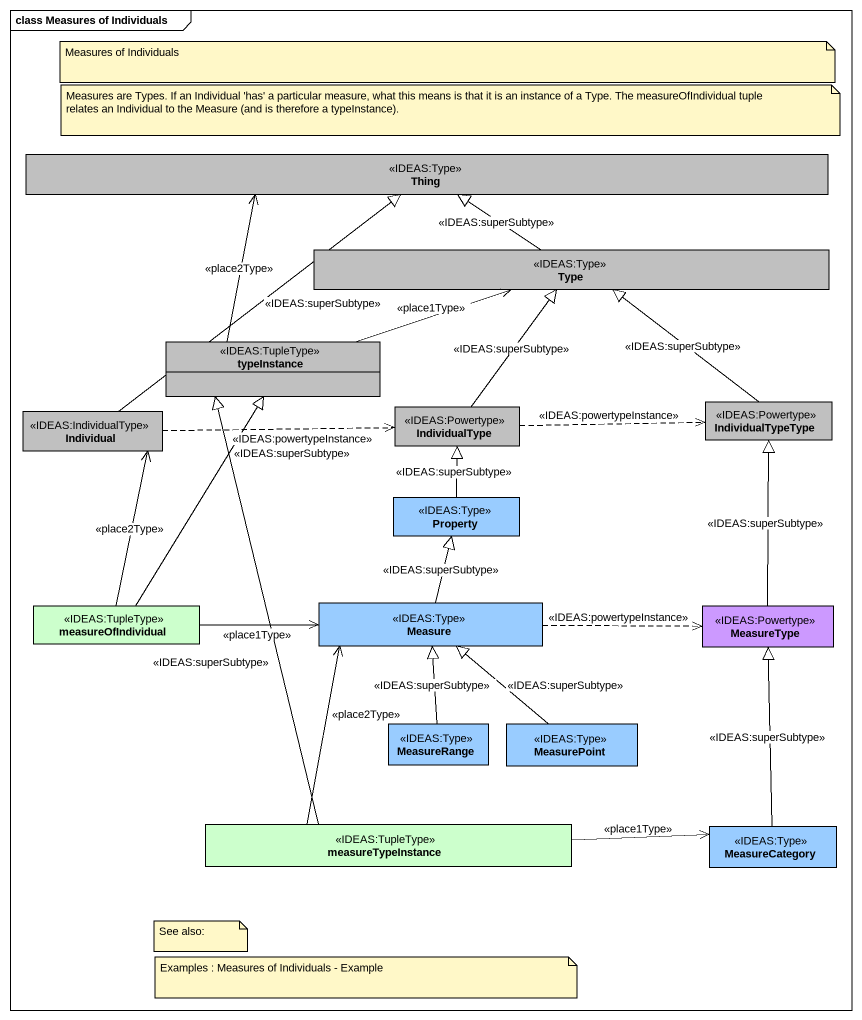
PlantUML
@startuml
mainframe class Measures of Individuals
hide circle
hide empty members
class Thing <<IDEAS:Type>> #C0C0C0
class Type <<IDEAS:Type>> #C0C0C0
class typeInstance <<IDEAS:TupleType>> #C0C0C0
class Individual <<IDEAS:IndividualType>> #C0C0C0
class IndividualType <<IDEAS:Powertype>> #C0C0C0
class IndividualTypeType <<IDEAS:Powertype>> #C0C0C0
class Property <<IDEAS:Type>> #99CCFF
class measureOfIndividual <<IDEAS:TupleType>> #CCFFCC
class Measure <<IDEAS:Type>> #99CCFF
class MeasureType <<IDEAS:Powertype>> #CC99FF
class MeasureRange <<IDEAS:Type>> #99CCFF
class MeasurePoint <<IDEAS:Type>> #99CCFF
class measureTypeInstance <<IDEAS:TupleType>> #CCFFCC
class MeasureCategory <<IDEAS:Type>> #99CCFF
Type -up-|> Thing : <<IDEAS:superSubtype>>
typeInstance -up-> Thing : <<place2Type>>
typeInstance -right-> Type : <<place1Type>>
Individual -up-|> Thing : <<IDEAS:superSubtype>>
Individual .right.> IndividualType : <<IDEAS:powertypeInstance>>
IndividualType -up-|> Type : <<IDEAS:superSubtype>>
IndividualType .right.> IndividualTypeType : <<IDEAS:powertypeInstance>>
IndividualTypeType -up-|> Type : <<IDEAS:superSubtype>>
Property -up-|> IndividualType : <<IDEAS:superSubtype>>
measureOfIndividual -up-|> typeInstance : <<IDEAS:superSubtype>>
measureOfIndividual -up-> Individual : <<place2Type>>
measureOfIndividual -right-> Measure : <<place1Type>>
Measure -up-|> Property : <<IDEAS:superSubtype>>
Measure .right.> MeasureType : <<IDEAS:powertypeInstance>>
MeasureType -up-|> IndividualTypeType : <<IDEAS:superSubtype>>
MeasureRange -up-|> Measure : <<IDEAS:superSubtype>>
MeasurePoint -up-|> Measure : <<IDEAS:superSubtype>>
measureTypeInstance -up-|> typeInstance : <<IDEAS:superSubtype>>
measureTypeInstance -up-> Measure : <<place2Type>>
measureTypeInstance -right-> MeasureCategory : <<place1Type>>
MeasureCategory -up-|> MeasureType : <<IDEAS:superSubtype>>
note as N1
  Measures of Individuals
end note
note as N2
  Measures are Types. If an Individual 'has' a particular measure, what this means is that it is an instance of a Type. The measureOfIndividual tuple relates an Individual to the Measure (and is therefore a typeInstance).
end note
note as N3
  See also:
end note
note as N4
  Examples : Measures of Individuals - Example
end note
@enduml
